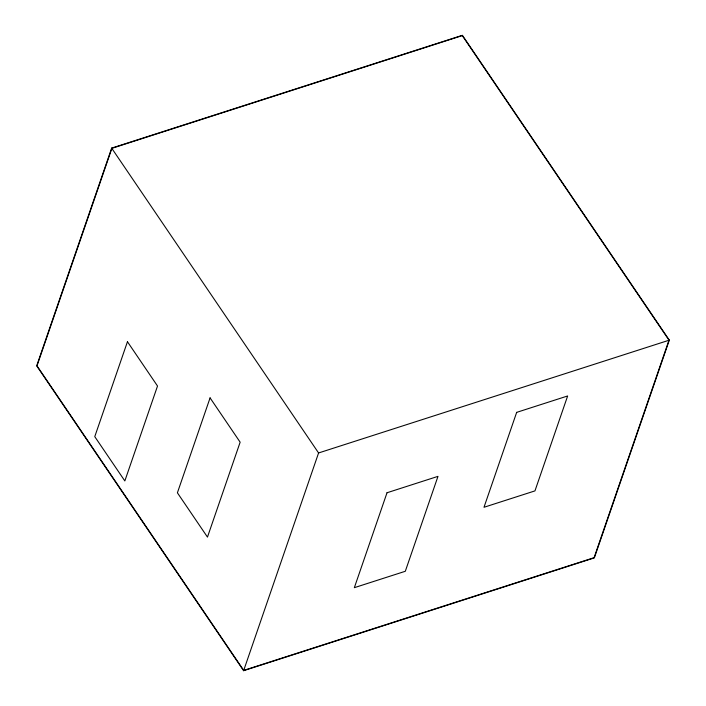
<?xml version="1.0" encoding="UTF-8"?>
<svg xmlns="http://www.w3.org/2000/svg" width="706" height="706" viewBox="0 0 706 706"><rect width="100%" height="100%" fill="white"/><g stroke="black" fill="none" stroke-linecap="round" stroke-linejoin="round"><path stroke-width="1.06" d="M111.654 148.119L36.686 365.858L243.605 670.7L594.346 557.881L669.314 340.142L462.395 35.3L111.654 148.119L318.582 452.961L669.314 340.142M243.605 670.7L318.618 452.864M111.901 148.331L37.003 365.849L243.72 670.382L594.099 557.669L668.997 340.151L462.28 35.618L111.901 148.331M127.451 341.722L94.763 436.643L124.838 480.936L157.517 386.023L127.451 341.722M210.079 397.884L177.4 492.806L207.467 537.098L240.146 442.185L210.079 397.884M387.02 492.753L354.341 587.674L405.306 571.278L437.985 476.356L387.02 492.753M516.668 412.366L483.989 507.279L534.954 490.891L567.642 395.969L516.668 412.366"/></g></svg>
